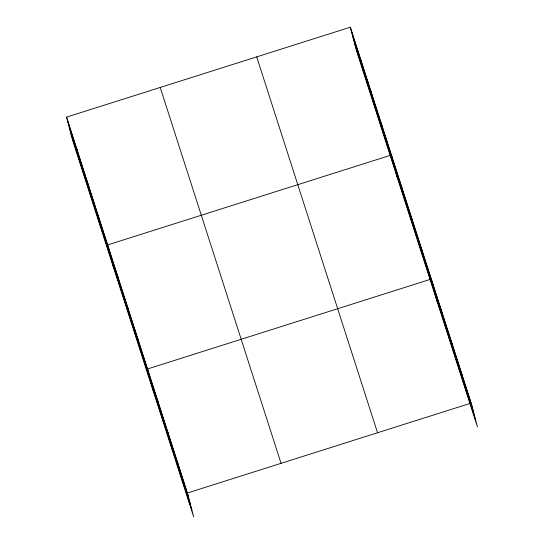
<?xml version="1.0" encoding="UTF-8"?>
<svg xmlns="http://www.w3.org/2000/svg" width="544" height="544" viewBox="0 0 544 544"><rect width="100%" height="100%" fill="white"/><g stroke="black" fill="none" stroke-linecap="round" stroke-linejoin="round"><path stroke-width="0.82" d="M66.572 117.123L187.415 493L193.657 516.8L72.814 140.923L66.572 117.123L350.343 27.2L471.186 403.077L477.428 426.877L356.585 51L350.343 27.2M187.415 493L470.383 403.335M351.22 30.539L472.056 406.422M352.988 37.291L473.831 413.175M354.81 44.248L475.653 420.124M256.7 56.875L377.543 432.752M160.215 87.448L281.058 463.325M67.449 120.462L188.292 496.339M69.224 127.214L190.067 503.091M71.046 134.171L191.889 510.048M461.21 372.069L462.087 375.408M451.241 341.061L452.118 344.4M441.272 310.046L442.15 313.392M437.546 302.838L431.304 279.038L147.54 368.961L153.782 392.761M421.335 248.03L422.212 251.369M411.366 217.015L412.243 220.361M401.397 186.007L402.274 189.353M397.671 178.799L391.428 154.999L107.658 244.922L113.907 268.722M381.154 123.046L382.031 126.392M370.886 91.1L371.763 94.438M360.611 59.146L361.488 62.492M177.446 461.992L178.323 465.331M167.477 430.977L168.354 434.323M157.508 399.969L158.386 403.315M137.571 337.946L138.448 341.292M127.602 306.938L128.472 310.284M117.626 275.93L118.504 279.269M97.39 212.969L98.267 216.315M87.115 181.023L87.992 184.362M76.847 149.07L77.724 152.415"/></g></svg>
